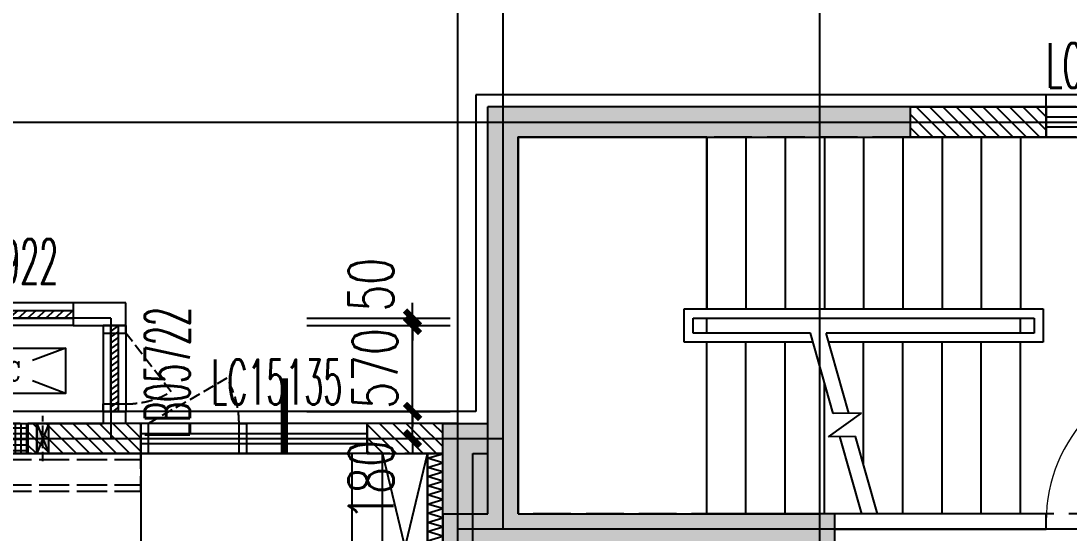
# Model space of a CAD drawing. Header units: millimetres. Extents: x 815519 to 890079, y 147095 to 251022.
# Drawn here: x 857584 to 864531, y 167169 to 170566 of the extents above; entities that cross this region are included whole.
import ezdxf

# ---------------------------------------------------------------- set-up
doc = ezdxf.new("R2010")
doc.units = ezdxf.units.MM
doc.header["$LTSCALE"] = 1000
doc.linetypes.add('DASH', pattern=[0.35, 0.25, -0.1])
doc.linetypes.add('DOTE', pattern=[61.468, 50.8, -5.08, 0.508, -5.08])
doc.layers.get('Defpoints').update_dxf_attribs({"color": 1})
for name, color, linetype in [('00000602', 7, 'Continuous'), ('A-WIND（门窗）', 155, 'Continuous'), ('DIM_IDEN', 3, 'Continuous'), ('DIM_SYMB', 3, 'Continuous'), ('DOOR_FIRE', 4, 'Continuous'), ('KTIAO', 125, 'Continuous'), ('PC_预制外墙', 11, 'Continuous'), ('PC_预制外墙填充', 252, 'Continuous'), ('PUB_DIM', 3, 'Continuous'), ('PUB_HATCH', 8, 'Continuous'), ('STAIR', 52, 'Continuous'), ('SURFACE', 6, 'Continuous'), ('WALL', 2, 'Continuous'), ('WINDOW', 4, 'Continuous'), ('WINDOW_TEXT', 7, 'Continuous'), ('家具', 47, 'Continuous'), ('总内隔墙', 30, 'Continuous'), ('柱', 2, 'Continuous'), ('梁虚线', 134, 'DASH'), ('深色米黄', 30, 'Continuous'), ('看线', 163, 'Continuous'), ('砼墙', 3, 'Continuous'), ('空调', 9, 'Continuous'), ('面积框', 6, 'Continuous')]:
    doc.layers.add(name, color=color, linetype=linetype)
doc.layers.add('DOTE', color=1, linetype='DOTE', plot=False)
doc.layers.add('预留洞-空调', color=6, linetype='Continuous', lineweight=25)
doc.styles.add('_TCH_DIM_T3', font='SIMPLEX.shx', dxfattribs={"width": 0.7, "bigfont": 'GBCBIG.shx'})
doc.styles.add('_TCH_WINDOW', font='SIMPLEX', dxfattribs={"height": 3.5, "bigfont": 'GBCBIG'})
doc.styles.add('COMPLEX', font='COMPLEX')
doc.dimstyles.new('_TCH_ARCH&&100', dxfattribs={"dimtxt": 297.5, "dimasz": 100, "dimexe": 250, "dimexo": 300, "dimgap": 100, "dimtad": 1, "dimdec": 0, "dimzin": 0, "dimdsep": 46, "dimtxsty": '_TCH_DIM_T3', "dimblk": 'ARCHTICK', "dimcen": 0.09, "dimclrt": 7, "dimazin": 2, "dimtfac": 1, "dimtdec": 0, "dimtix": 1, "dimtmove": 2, "dimatfit": 3, "dimfxl": 1, "dimtolj": 1, "dimtzin": 0, "dimarcsym": 0})

# ---------------------------------------------------------------- blocks, each defined once
blk = doc.blocks.new('_ArchTick')
at = {"color": 0, "linetype": 'ByBlock', "const_width": 0.4}
blk.add_lwpolyline([(-0.5, -0.5), (0.5, 0.5)], dxfattribs=at)
blk = doc.blocks.new('*D722')
at = {"layer": 'Defpoints', "color": 0, "transparency": 16777216}
for p in [(-330773.1, 359930), (-329773.1, 359930), (-330773.1, 359750)]:
    blk.add_point(p, dxfattribs=at)
at = {"layer": 'PUB_DIM', "color": 0, "lineweight": -2, "transparency": 16777216}
for p, q in [((-329773.1, 359930), (-329773.1, 360030)), ((-330473.1, 359930), (-329523.1, 359930)), ((-329773.1, 359750), (-329773.1, 359930)), ((-330473.1, 359750), (-329523.1, 359750)), ((-329773.1, 359750), (-329773.1, 359650))]:
    blk.add_line(p, q, dxfattribs=at)
at = {"layer": 'PUB_DIM', "color": 0, "lineweight": -2, "transparency": 16777216, "xscale": 100, "yscale": 100, "zscale": 100}
for p, rotation in [((-329773.1, 359930), 270), ((-329773.1, 359750), 90)]:
    blk.add_blockref('_ArchTick', p, dxfattribs=dict(at, rotation=rotation))
at = {"layer": 'PUB_DIM', "color": 7, "transparency": 16777216, "insert": (-330048.1, 359472.5), "char_height": 297.5, "attachment_point": 5, "rotation": 90, "style": '_TCH_DIM_T3'}
blk.add_mtext('\\A1;180', dxfattribs=at)
blk = doc.blocks.new('*D723')
at = {"layer": 'Defpoints', "color": 0, "transparency": 16777216}
for p in [(-330773.1, 360500), (-329773.1, 360500), (-330773.1, 359930)]:
    blk.add_point(p, dxfattribs=at)
at = {"layer": 'PUB_DIM', "color": 0, "lineweight": -2, "transparency": 16777216}
for p, q in [((-329773.1, 360500), (-329773.1, 360600)), ((-330473.1, 360500), (-329523.1, 360500)), ((-329773.1, 359930), (-329773.1, 360500)), ((-330473.1, 359930), (-329523.1, 359930)), ((-329773.1, 359930), (-329773.1, 359830))]:
    blk.add_line(p, q, dxfattribs=at)
at = {"layer": 'PUB_DIM', "color": 0, "lineweight": -2, "transparency": 16777216, "xscale": 100, "yscale": 100, "zscale": 100}
for p, rotation in [((-329773.1, 360500), 270), ((-329773.1, 359930), 90)]:
    blk.add_blockref('_ArchTick', p, dxfattribs=dict(at, rotation=rotation))
at = {"layer": 'PUB_DIM', "color": 7, "transparency": 16777216, "insert": (-330021.8, 360215), "char_height": 297.5, "attachment_point": 5, "rotation": 90, "style": '_TCH_DIM_T3'}
blk.add_mtext('\\A1;570', dxfattribs=at)
blk = doc.blocks.new('*D724')
at = {"layer": 'Defpoints', "color": 0, "transparency": 16777216}
for p in [(-330773.1, 360550), (-330773.1, 360500), (-329773.1, 360550)]:
    blk.add_point(p, dxfattribs=at)
at = {"layer": 'PUB_DIM', "color": 0, "lineweight": -2, "transparency": 16777216}
for p, q in [((-329773.1, 360550), (-329773.1, 360650)), ((-330473.1, 360550), (-329523.1, 360550)), ((-330473.1, 360500), (-329523.1, 360500)), ((-329773.1, 360500), (-329773.1, 360550)), ((-329773.1, 360500), (-329773.1, 360400))]:
    blk.add_line(p, q, dxfattribs=at)
at = {"layer": 'PUB_DIM', "color": 0, "lineweight": -2, "transparency": 16777216, "xscale": 100, "yscale": 100, "zscale": 100}
for p, rotation in [((-329773.1, 360550), 270), ((-329773.1, 360500), 90)]:
    blk.add_blockref('_ArchTick', p, dxfattribs=dict(at, rotation=rotation))
at = {"layer": 'PUB_DIM', "color": 7, "transparency": 16777216, "insert": (-330048.1, 360770.7), "char_height": 297.5, "attachment_point": 5, "rotation": 90, "style": '_TCH_DIM_T3'}
blk.add_mtext('\\A1;50', dxfattribs=at)
blk = doc.blocks.new('$DorLib2D$00000001')
for p, q in [((0.45, 0.975), (0.5, 0.975)), ((0.45, 0), (0.45, 0.975)), ((0.5, 0), (0.5, 0.975)), ((0.5, 0), (0.45, 0))]:
    blk.add_line(p, q)
at = {"lineweight": 13}
blk.add_arc((0.475, 0), 0.975, 91.46928, 180, dxfattribs=at)
blk = doc.blocks.new('$TCHSYS$WIN2D')
for p, q in [((-0.5, 0.5), (0.5, 0.5)), ((0.5, 0.1667), (-0.5, 0.1667)), ((0.5, -0.1667), (-0.5, -0.1667)), ((-0.5, -0.5), (0.5, -0.5))]:
    blk.add_line(p, q)
blk = doc.blocks.new('10#-2单元-3C左侧楼梯间')
at = {"layer": 'SURFACE'}
for p, q in [((-196990, 488480), (-202150, 488480)), ((-202150, 488480), (-202150, 486380)), ((-198370, 488400.3), (-198370, 488480))]:
    blk.add_line(p, q, dxfattribs=at)
at = {"layer": 'WALL'}
for p, q in [((-202070, 485700), (-202070, 488400)), ((-198370, 488400), (-202070, 488400)), ((-198370, 488200), (-198370, 488400)), ((-201870, 485700), (-201870, 488200)), ((-201870, 488200), (-198370, 488200)), ((-202370, 485700), (-202370, 483200)), ((-202370, 485700), (-202070, 485700)), ((-201870, 485700), (-199870, 485700)), ((-198370, 485700), (-199870, 485700)), ((-198370, 485600), (-198370, 485700)), ((-199770, 485600), (-198370, 485600)), ((-199770, 484950), (-199770, 485600))]:
    blk.add_line(p, q, dxfattribs=at)
at = {"layer": 'DOOR_FIRE', "xscale": 1050, "yscale": 1050, "zscale": 100}
blk.add_blockref('$DorLib2D$00000001', (-197845, 485650), dxfattribs=at)
at = {"layer": 'WINDOW'}
ref = blk.add_blockref('$TCHSYS$WIN2D', (-197920, 488300), dxfattribs=dict(at, xscale=900, yscale=-200, zscale=900))
ref.add_attrib('A', 'LC09135', (-198368, 488526.2), dxfattribs={"layer": 'WINDOW_TEXT', "height": 297.5, "style": '_TCH_WINDOW', "width": 0.494118})
blk = doc.blocks.new('10#-剪力墙-初')
at = {"layer": 'PUB_HATCH'}
blk.add_hatch(color=256, dxfattribs=at).paths.add_polyline_path([(674412.9, -136000.9), (674412.9, -133900.9), (671612.9, -133900.6), (671612.9, -134100.6), (674212.9, -134100.9), (674212.9, -136600.9), (672112.9, -136600.9), (672112.9, -136800.9), (674512.9, -136800.9), (674512.9, -139000.9), (672112.9, -139000.9), (672112.9, -139500.9), (672312.9, -139500.9), (672312.9, -139200.9), (674512.9, -139200.9), (674512.9, -139500.9), (675312.9, -139500.9), (675312.9, -139900.9), (675512.9, -139900.9), (675512.9, -139300.9), (674712.9, -139300.9), (674712.9, -136000.9)])
at = {"layer": '柱', "color": 6, "ltscale": 1, "const_width": 10}
for points in [[(674212.9, -136000.9), (674212.9, -136600.9)], [(674712.9, -136800.9), (674712.9, -136000.9), (674412.9, -136000.9)]]:
    blk.add_lwpolyline(points, dxfattribs=at)
at = {"layer": '砼墙', "color": 5, "ltscale": 1, "const_width": 10}
for points in [[(674212.9, -136000.9), (674212.9, -134100.9), (671612.9, -134100.6), (671612.9, -133900.6), (674412.9, -133900.9), (674412.9, -136000.9)], [(674212.9, -136800.9), (672112.9, -136800.9), (672112.9, -136600.9), (674212.9, -136600.9)]]:
    blk.add_lwpolyline(points, dxfattribs=at)
blk = doc.blocks.new('dddfg')
at = {"layer": '空调'}
for p, q in [((-230086.3, 24543.2), (-230086.3, 24368.2)), ((-229986.3, 24543.2), (-230086.3, 24543.2)), ((-230046.3, 24543.2), (-230046.3, 24368.2)), ((-229836.3, 24543.2), (-229936.3, 24543.2)), ((-229876.3, 24543.2), (-229876.3, 24368.2)), ((-229836.3, 24543.2), (-229836.3, 24368.2)), ((-230086.3, 24318.2), (-230086.3, 24118.2)), ((-230046.3, 24318.2), (-230046.3, 24118.2)), ((-229876.3, 24318.2), (-229876.3, 24118.2)), ((-229836.3, 24318.2), (-229836.3, 24118.2)), ((-230086.3, 24068.2), (-230086.3, 23868.2)), ((-230046.3, 24068.2), (-230046.3, 23868.2)), ((-229876.3, 24068.2), (-229876.3, 23868.2)), ((-229836.3, 24068.2), (-229836.3, 23868.2)), ((-230086.3, 23818.2), (-230086.3, 23643.2)), ((-230046.3, 23818.2), (-230046.3, 23643.2)), ((-229876.3, 23818.2), (-229876.3, 23643.2)), ((-229836.3, 23818.2), (-229836.3, 23643.2)), ((-230086.3, 23643.2), (-229986.3, 23643.2)), ((-229936.3, 23643.2), (-229836.3, 23643.2))]:
    blk.add_line(p, q, dxfattribs=at)
blk = doc.blocks.new('空调室外机')
at = {"linetype": 'ByBlock', "ltscale": 0.4}
for p, q in [((-375.2, 159.4), (-155.4, 76.9)), ((205, 76.9), (424.8, 159.4)), ((-375.2, -140.6), (-155.4, -58.2)), ((205, -58.2), (424.8, -140.6))]:
    blk.add_line(p, q, dxfattribs=at)
blk.add_lwpolyline([(424.8, -140.6), (424.8, 159.4), (-375.2, 159.4), (-375.2, -140.6)], close=True, dxfattribs=at)
at = {"style": 'COMPLEX', "width": 0.8}
blk.add_attdef('AC', (-83.7, -57, 0), '', height=125, dxfattribs=at)
blk = doc.blocks.new('$WINLIB2D$00000001')
for p, q in [((-0.5, 0.5), (0.5, 0.5)), ((-0.5, 0.5), (-0.5, -0.5)), ((0.5, -0.5), (0.5, 0.5)), ((0.5, 0.1667), (-0.5, 0.1667)), ((0.5, -0.1667), (-0.5, -0.1667)), ((-0.5, -0.5), (0.5, -0.5))]:
    blk.add_line(p, q)
blk = doc.blocks.new('$WINLIB2D$00000039')
at = {"color": 0}
for points in [[(-0.5, 0.5), (-0.5, -0.5)], [(0.5, 0.5), (-0.5, 0.5)], [(0.5, -0.5), (0.5, 0.5)], [(-0.5, 0.1667), (0.5, 0.1667)], [(-0.3839, -0.1667), (-0.448, 0.1667)], [(-0.3159, -0.1667), (-0.38, 0.1667)], [(-0.2479, -0.1667), (-0.312, 0.1667)], [(-0.1799, -0.1667), (-0.244, 0.1667)], [(-0.1119, -0.1667), (-0.176, 0.1667)], [(-0.0439, -0.1667), (-0.108, 0.1667)], [(0.0241, -0.1667), (-0.04, 0.1667)], [(0.0921, -0.1667), (0.028, 0.1667)], [(0.16, -0.1667), (0.0959, 0.1667)], [(0.228, -0.1667), (0.1639, 0.1667)], [(0.296, -0.1667), (0.2319, 0.1667)], [(0.364, -0.1667), (0.2999, 0.1667)], [(0.432, -0.1667), (0.3679, 0.1667)], [(0.5, -0.1667), (0.4359, 0.1667)], [(-0.4519, -0.1667), (-0.5, 0.0836)], [(-0.5, -0.1667), (0.5, -0.1667)], [(0.5, -0.5), (-0.5, -0.5)]]:
    blk.add_lwpolyline(points, dxfattribs=at)
blk = doc.blocks.new('3-Ba户型-右')
at = {"layer": 'A-WIND（门窗）', "linetype": 'DASH', "ltscale": 0.3}
for p, q in [((-682329.1, 357710.4), (-682629.1, 358100)), ((-681959.4, 357800), (-682479.1, 357500))]:
    blk.add_line(p, q, dxfattribs=at)
at = {"layer": 'A-WIND（门窗）'}
for points in [[(-682629.1, 358150), (-682779.1, 358150), (-682779.1, 358100), (-682629.1, 358100)], [(-682629.1, 357580), (-682779.1, 357580), (-682779.1, 357630), (-682629.1, 357630)], [(-682529.1, 357500), (-682529.1, 357300), (-682479.1, 357300), (-682479.1, 357500)], [(-681829.1, 357500), (-681829.1, 357300), (-681879.1, 357300), (-681879.1, 357500)]]:
    blk.add_lwpolyline(points, close=True, dxfattribs=at)
at = {"layer": 'A-WIND（门窗）', "linetype": 'DASH', "ltscale": 0.3}
for centre, start, end in [((-682479.1, 357500), 0, 30), ((-682629.1, 358230), 270, 300)]:
    blk.add_arc(centre, 600, start, end, dxfattribs=at)
at = {"layer": 'SURFACE'}
for p, q in [((-682779.1, 357580), (-684079.1, 357580)), ((-680309.1, 357580), (-682629.1, 357580))]:
    blk.add_line(p, q, dxfattribs=at)
at = {"layer": 'WALL'}
for p, q in [((-682629.1, 358300), (-682979.1, 358300)), ((-682979.1, 358300), (-682979.1, 358150)), ((-682629.1, 358150), (-682629.1, 358300)), ((-682979.1, 358150), (-682779.1, 358150)), ((-682779.1, 358150), (-682629.1, 358150)), ((-682629.1, 357580), (-682779.1, 357580)), ((-682779.1, 357580), (-682779.1, 357500)), ((-682629.1, 357500), (-682629.1, 357580)), ((-683429.1, 357500), (-682779.1, 357500)), ((-682529.1, 357500), (-682629.1, 357500)), ((-682529.1, 357300), (-682529.1, 357500)), ((-680429.1, 357500), (-681029.1, 357500)), ((-681029.1, 357500), (-681029.1, 357300)), ((-680429.1, 357500), (-680229.1, 357500)), ((-683429.1, 357300), (-682629.1, 357300)), ((-682629.1, 357300), (-682529.1, 357300)), ((-681029.1, 357300), (-680529.1, 357300)), ((-680529.1, 354200), (-680529.1, 357300)), ((-680329.1, 354000), (-680329.1, 357300)), ((-680329.1, 357300), (-680229.1, 357300))]:
    blk.add_line(p, q, dxfattribs=at)
at = {"layer": '家具'}
for p, q in [((-680929.1, 354799.9), (-680929.1, 357299.9)), ((-680929.1, 356049.9), (-680629.1, 357299.9)), ((-680929.1, 357299.9), (-680629.1, 356049.9)), ((-680629.1, 354799.9), (-680629.1, 357299.9))]:
    blk.add_line(p, q, dxfattribs=at)
blk.add_lwpolyline([(-681129.1, 356599.9), (-681129.1, 357299.9), (-682529.1, 357299.9), (-682529.1, 356599.9)], close=True, dxfattribs=at)
at = {"layer": '深色米黄'}
blk.add_line((-680629.1, 357299.9), (-680629.1, 354200), dxfattribs=at)
at = {"layer": 'KTIAO', "extrusion": (0, 0, -1)}
ref = blk.add_blockref('空调室外机', (683404.2, 357840.6), dxfattribs=dict(at, zscale=-1))
ref.add_attrib('AC', '2AC', (-683587.2, 357783.6), dxfattribs={"layer": '0', "height": 125, "style": 'COMPLEX', "width": 0.8})
at = {"layer": 'WINDOW'}
ref = blk.add_blockref('$WINLIB2D$00000039', (-683429.1, 358225), dxfattribs=dict(at, xscale=900, yscale=-150, zscale=900, rotation=359.9999974815812))
ref.add_attrib('A', 'LB0922', (-683821.1, 358426.2), dxfattribs={"layer": 'WINDOW_TEXT', "height": 297.5, "rotation": 360, "style": '_TCH_WINDOW', "width": 0.494118})
ref = blk.add_blockref('$WINLIB2D$00000039', (-682704.1, 357865), dxfattribs=dict(at, xscale=570, yscale=150, zscale=570, rotation=89.999999999975))
ref.add_attrib('A', 'LB05722', (-682205.3, 357403), dxfattribs={"layer": 'WINDOW_TEXT', "height": 297.5, "rotation": 90, "style": '_TCH_WINDOW', "width": 0.494118})
ref = blk.add_blockref('$WINLIB2D$00000001', (-681779.1, 357400), dxfattribs=dict(at, xscale=-1500, yscale=-200, zscale=-1500, rotation=359.999997727804))
ref.add_attrib('A', 'LC15135', (-682063.1, 357626.2), dxfattribs={"layer": 'WINDOW_TEXT', "height": 297.5, "rotation": 360, "style": '_TCH_WINDOW', "width": 0.494118})
at = {"layer": '空调', "rotation": 270}
blk.add_blockref('dddfg', (-707072.3, 127213.7), dxfattribs=at)
blk = doc.blocks.new('A$C1AEB30FF')
h = blk.add_hatch(color=8)
h.dxf.hatch_style = 1
h.paths.add_polyline_path([(40, -200), (0, -100), (40, 0)])
h.paths.add_polyline_path([(-40, -200), (0, -100), (-40, 0)])
at = {"color": 2, "linetype": 'DASH', "ltscale": 0.25}
blk.add_lwpolyline([(0, 50), (0, -250)], dxfattribs=at)
for points in [[(40, -200), (40, 0), (-40, 0), (-40, -200), (40, -200)], [(-40, -200), (0, -100), (-40, 0), (-40, -200)], [(40, -200), (0, -100), (40, 0), (40, -200)]]:
    blk.add_lwpolyline(points)
blk = doc.blocks.new("3B'雨水")
at = {"layer": '预留洞-空调', "xscale": -1, "rotation": 180}
blk.add_blockref('A$C1AEB30FF', (-543564.2, 696790.5), dxfattribs=at)
blk = doc.blocks.new('$LinePat$保温板2')
at = {"color": 0}
for p, q in [((0, -50), (15, 0)), ((15, 0), (30, -50))]:
    blk.add_line(p, q, dxfattribs=at)
blk = doc.blocks.new('井道隔声')
at = {"layer": '看线'}
blk.add_lwpolyline([(38400.4, 359649.9), (38300.4, 359649.9), (38300.4, 356550), (38400.4, 356550)], close=True, dxfattribs=at)
at = {"layer": '看线', "xscale": 2.026095496201461, "yscale": 2, "zscale": 2, "rotation": 90}
for p in [(38300.4, 359589.1), (38300.4, 359528.4), (38300.4, 359467.6), (38300.4, 359406.8), (38300.4, 359346), (38300.4, 359285.2), (38300.4, 359224.4), (38300.4, 359163.7), (38300.4, 359102.9), (38300.4, 359042.1), (38300.4, 358981.3), (38300.4, 358920.5), (38300.4, 358859.7), (38300.4, 358799), (38300.4, 358738.2), (38300.4, 358677.4), (38300.4, 358616.6), (38300.4, 358555.8), (38300.4, 358495.1), (38300.4, 358434.3), (38300.4, 358373.5), (38300.4, 358312.7), (38300.4, 358251.9), (38300.4, 358191.1), (38300.4, 358130.4), (38300.4, 358069.6), (38300.4, 358008.8), (38300.4, 357948), (38300.4, 357887.2), (38300.4, 357826.4), (38300.4, 357765.7), (38300.4, 357704.9), (38300.4, 357644.1), (38300.4, 357583.3), (38300.4, 357522.5), (38300.4, 357461.7), (38300.4, 357401), (38300.4, 357340.2), (38300.4, 357279.4), (38300.4, 357218.6), (38300.4, 357157.8), (38300.4, 357097), (38300.4, 357036.3), (38300.4, 356975.5), (38300.4, 356914.7), (38300.4, 356853.9), (38300.4, 356793.1), (38300.4, 356732.3), (38300.4, 356671.6), (38300.4, 356610.8), (38300.4, 356550)]:
    blk.add_blockref('$LinePat$保温板2', p, dxfattribs=at)
blk = doc.blocks.new('DAAB')
at = {"layer": '梁虚线', "ltscale": 1}
for p, q in [((232817.7, -663615.6), (234617.7, -663615.3)), ((232817.7, -663815.6), (234617.7, -663815.3)), ((237717.7, -665715.6), (243017.7, -665715.6)), ((237717.7, -665915.6), (243017.7, -665915.6)), ((232617.7, -666315.6), (235117.7, -666315.6))]:
    blk.add_line(p, q, dxfattribs=at)
for points in [[(234617.7, -663815.3), (234617.7, -663615.3)], [(234617.7, -663615.3), (237417.7, -663615.6)], [(237417.7, -665715.6), (237417.7, -663615.6)], [(234617.7, -663815.3), (237217.7, -663815.6)], [(237217.7, -665715.6), (237217.7, -663815.6)], [(237217.7, -665715.6), (237217.7, -666315.6)], [(237717.7, -666515.6), (237717.7, -665715.6), (237417.7, -665715.6)], [(235117.7, -666315.6), (237217.7, -666315.6)], [(235117.7, -666515.6), (235117.7, -666315.6)]]:
    blk.add_lwpolyline(points, dxfattribs=at)
blk = doc.blocks.new('10#-标准层-装备式')
at = {"layer": 'PC_预制外墙填充'}
h = blk.add_hatch(dxfattribs=at)
h.set_pattern_fill('ANSI31', color=256, scale=500, style=0)
h.set_pattern_definition([(45, (-572752.71, 434421.08), (-44.194174, 44.194174), [])])
h.paths.add_polyline_path([(198313.5, 539000), (198513.5, 539000), (198513.5, 539600), (198313.5, 539600)])
h.paths.add_polyline_path([(195313.5, 539000), (195113.5, 539000), (195113.5, 539600), (195313.5, 539600)])
h.paths.add_polyline_path([(188313.5, 537000), (188113.5, 537000), (188113.5, 536400), (188313.5, 536400)])
h.paths.add_polyline_path([(183313.5, 536400), (183113.5, 536400), (183113.5, 537000), (183313.5, 537000)])
h.paths.add_polyline_path([(181513.5, 536400), (181513.5, 537000)])
h.paths.add_polyline_path([(181713.5, 537000), (181513.5, 537000), (181513.5, 536400), (181713.5, 536400)])
h.paths.add_polyline_path([(176713.5, 536400), (176513.5, 536400), (176513.5, 537000), (176713.5, 537000)])
h.paths.add_polyline_path([(169313.5, 538000), (169513.5, 538000), (169513.5, 538800), (169313.5, 538800)])
h.paths.add_polyline_path([(165813.5, 538000), (166013.5, 538000), (166013.5, 538800), (165813.5, 538800)])
h.paths.add_polyline_path([(166513.5, 547200), (165813.5, 547200), (165813.5, 547400), (166513.5, 547400)])
h.paths.add_polyline_path([(185513.5, 543700), (185713.5, 543700), (185713.5, 543000), (185513.5, 543000)])
h.paths.add_polyline_path([(179313.5, 543000), (179113.5, 543000), (179113.5, 543700), (179313.5, 543700)])
h.paths.add_polyline_path([(198313.5, 543000), (198513.5, 543000), (198513.5, 541500), (198313.5, 541500)])
h.paths.add_polyline_path([(197613.5, 539000), (197613.5, 538800), (198513.5, 538800), (198513.5, 539000)])
h.paths.add_polyline_path([(196113.5, 538800), (196113.5, 539000), (195113.5, 539000), (195113.5, 538800)])
h.paths.add_polyline_path([(194813.5, 550500), (194813.5, 550700), (194163.5, 550700), (194163.5, 550500)])
h.paths.add_polyline_path([(193013.5, 550700), (193013.5, 550500), (193763.5, 550500), (193763.5, 550700)])
h.paths.add_polyline_path([(191513.5, 550500), (191513.5, 550700), (191013.5, 550700), (191013.5, 550500)])
h.paths.add_polyline_path([(187013.5, 552800.3), (187013.5, 552600), (187913.5, 552600), (187913.5, 552800.3)])
h.paths.add_polyline_path([(185713.5, 549800), (185913.5, 549800), (185913.5, 549900), (185713.5, 549900)])
h.paths.add_polyline_path([(185913.5, 548000), (185713.5, 548000), (185713.5, 547700), (185913.5, 547700)])
h.paths.add_polyline_path([(187213.5, 544400), (187413.5, 544400), (187413.5, 544900), (187213.5, 544900)])
h.paths.add_polyline_path([(187413.5, 543798.4), (187213.5, 543798.4), (187213.5, 543700), (187413.5, 543700)])
h.paths.add_polyline_path([(186313.5, 542800), (186313.5, 543000), (185713.5, 543000), (185713.5, 542800)])
h.paths.add_polyline_path([(186913.5, 543000), (186913.5, 542800), (187013.5, 542800), (187013.5, 543000)])
h.paths.add_polyline_path([(183413.5, 543500), (183413.5, 543700), (183213.5, 543700), (183213.5, 543500)])
h.paths.add_polyline_path([(184613.5, 543700), (184613.5, 543500), (185513.5, 543500), (185513.5, 543700)])
h.paths.add_polyline_path([(181413.5, 543700), (181413.5, 543500), (181613.5, 543500), (181613.5, 543700)])
h.paths.add_polyline_path([(180213.5, 543500), (180213.5, 543700), (179313.5, 543700), (179313.5, 543500)])
h.paths.add_polyline_path([(178513.5, 543000), (178513.5, 542800), (179113.5, 542800), (179113.5, 543000)])
h.paths.add_polyline_path([(177913.5, 542800), (177913.5, 543000), (177813.5, 543000), (177813.5, 542800)])
h.paths.add_polyline_path([(177413.5, 544400), (177613.5, 544400), (177613.5, 544900), (177413.5, 544900)])
h.paths.add_polyline_path([(177613.5, 543800), (177413.5, 543800), (177413.5, 543700), (177613.5, 543700)])
h.paths.add_polyline_path([(178413.5, 549800), (178613.5, 549800), (178613.5, 549900), (178413.5, 549900)])
h.paths.add_polyline_path([(178613.5, 547800), (178413.5, 547800), (178413.5, 547700), (178613.5, 547700)])
h.paths.add_polyline_path([(177313.5, 552600), (177313.5, 552800), (176413.5, 552800), (176413.5, 552600)])
h.paths.add_polyline_path([(172713.5, 550900), (172713.5, 550700), (173613.5, 550700), (173613.5, 550900)])
h.paths.add_polyline_path([(172063.5, 550700), (172063.5, 550900), (171863.5, 550900), (171863.5, 550700)])
h.paths.add_polyline_path([(170763.5, 550600), (170763.5, 550400), (171213.5, 550400), (171213.5, 550600)])
h.paths.add_polyline_path([(168863.5, 550600), (168863.5, 550400), (170163.5, 550400), (170163.5, 550600)])
h.paths.add_polyline_path([(167363.5, 550400), (167363.5, 550600), (167163.5, 550600), (167163.5, 550400)])
h.paths.add_polyline_path([(165813.5, 547000), (166013.5, 547000), (166013.5, 547200), (165813.5, 547200)])
h.paths.add_polyline_path([(166013.5, 545500), (165813.5, 545500), (165813.5, 544700), (166013.5, 544700)])
h.paths.add_polyline_path([(165813.5, 544350), (166013.5, 544350), (166013.5, 544500.1), (165813.5, 544500.1)])
h.paths.add_polyline_path([(166013.5, 543750), (165813.5, 543750), (165813.5, 542800), (166013.5, 542800)])
h.paths.add_polyline_path([(168513.5, 538200), (168513.5, 538000), (169313.5, 538000), (169313.5, 538200)])
h.paths.add_polyline_path([(166713.5, 538000), (166713.5, 538200), (166013.5, 538200), (166013.5, 538000)])
h.paths.add_polyline_path([(172213.5, 539000), (172213.5, 538800), (172413.5, 538800), (172413.5, 539000)])
h.paths.add_polyline_path([(170213.5, 538800), (170213.5, 539000), (170013.5, 539000), (170013.5, 538800)])
h.paths.add_polyline_path([(175813.5, 537200), (175813.5, 537000), (176013.5, 537000), (176013.5, 537200)])
h.paths.add_polyline_path([(173813.5, 537000), (173813.5, 537200), (173613.5, 537200), (173613.5, 537000)])
h.paths.add_polyline_path([(177513.5, 536200), (177513.5, 536400), (176513.5, 536400), (176513.5, 536200)])
h.paths.add_polyline_path([(181163.5, 536400), (181163.5, 536200), (181713.5, 536200), (181713.5, 536400)])
h.paths.add_polyline_path([(179663.5, 536200), (179663.5, 536400), (179013.5, 536400), (179013.5, 536200)])
h.paths.add_polyline_path([(183663.5, 536200), (183663.5, 536400), (183113.5, 536400), (183113.5, 536200)])
h.paths.add_polyline_path([(187313.5, 536400), (187313.5, 536200), (188313.5, 536200), (188313.5, 536400)])
h.paths.add_polyline_path([(185813.5, 536200), (185813.5, 536400), (185163.5, 536400), (185163.5, 536200)])
h.paths.add_polyline_path([(191013.5, 537200), (191013.5, 537000), (191213.5, 537000), (191213.5, 537200)])
h.paths.add_polyline_path([(189013.5, 537000), (189013.5, 537200), (188813.5, 537200), (188813.5, 537000)])
h.paths.add_polyline_path([(194413.5, 539800), (194413.5, 539600), (194613.5, 539600), (194613.5, 539800)])
h.paths.add_polyline_path([(192413.3, 539600), (192413.3, 539800), (192213.5, 539800), (192213.5, 539600)])
h.paths.add_polyline_path([(197613.5, 545900), (197413.5, 545900), (197413.5, 545000), (197613.5, 545000)])
h.paths.add_polyline_path([(197413.5, 546550), (197613.5, 546550), (197613.5, 547300), (197413.5, 547300)])
at = {"layer": 'PC_预制外墙'}
blk.add_lwpolyline([(187013.5, 552600), (187913.5, 552600), (187913.5, 552800.3), (187013.5, 552800.3)], close=True, dxfattribs=at)
for points in [[(191513.5, 550500), (191013.5, 550500), (191013.5, 550700), (191513.5, 550700), (191513.5, 550500)], [(193013.5, 550499.9), (193013.5, 550700), (193763.5, 550700), (193763.5, 550500), (193013.5, 550500)]]:
    blk.add_lwpolyline(points, dxfattribs=at)
blk = doc.blocks.new('10#标准层轴网')
at = {"layer": 'DOTE'}
for p, q in [((-329473.1, 356450), (-329473.1, 365950)), ((-329173.1, 359150), (-329173.1, 365950)), ((-327073.1, 356450), (-327073.1, 365950)), ((-370833.1, 361850), (-303473.1, 361850)), ((-331773.1, 360550), (-342533.1, 360550)), ((-331773.1, 360550), (-331773.1, 359750)), ((-345133.1, 359750), (-329173.1, 359750)), ((-303473.1, 359150), (-329473.1, 359150))]:
    blk.add_line(p, q, dxfattribs=at)
at = {"layer": 'PUB_DIM'}
for base, p1, p2, picture, middle in [((-329773.1, 360550), (-330773.1, 360500), (-330773.1, 360550), '*D724', (-330048.1, 360770.7)), ((-329773.1, 359930), (-330773.1, 359750), (-330773.1, 359930), '*D722', (-330048.1, 359472.5))]:
    dim = blk.add_linear_dim(base=base, p1=p1, p2=p2, angle=90.00003, dimstyle='_TCH_ARCH&&100', dxfattribs=at)
    dim.commit()
    dim.dimension.update_dxf_attribs({"geometry": picture, "text_midpoint": middle, "dimtype": 129})
dim = blk.add_aligned_dim(p1=(-330773.1, 359930), p2=(-330773.1, 360500), distance=-1000, dimstyle='_TCH_ARCH&&100', dxfattribs=at)
dim.commit()
dim.dimension.update_dxf_attribs({"geometry": '*D723', "text_midpoint": (-330021.8, 360215)})

msp = doc.modelspace()

# ---------------------------------------------------------------- hatches: boundary and pattern name
at = {"layer": '00000602'}
h = msp.add_hatch(dxfattribs=at)
h.set_pattern_fill('NET', color=256, scale=300)
h.set_pattern_definition([(0, (-651451.338, -189920.94), (0, 37.5), []), (90, (-651451.338, -189920.94), (-37.5, 2e-15), [])])
h.paths.add_polyline_path([(872279.6, 159995.4), (872079.6, 159995.4), (872079.6, 160195.4), (872279.6, 160195.4)])
h.paths.add_polyline_path([(865679.6, 159995.4), (865879.6, 159995.4), (865879.6, 160195.4), (865679.6, 160195.4)])
h.paths.add_polyline_path([(839919.6, 159995.4), (839719.6, 159995.4), (839719.6, 160195.4), (839919.6, 160195.4)])
h.paths.add_polyline_path([(833319.6, 159995.4), (833519.6, 159995.4), (833519.6, 160195.4), (833319.6, 160195.4)])
h.paths.add_polyline_path([(857629.6, 167695.4), (857229.6, 167695.4), (857229.6, 167895.4), (857629.6, 167895.4)])
h.paths.add_polyline_path([(847969.6, 167895.4), (848369.6, 167895.4), (848369.6, 167695.4), (847969.6, 167695.4)])

# ---------------------------------------------------------------- linework, layer by layer
at = {"layer": 'DIM_IDEN', "color": 5, "const_width": 50}
msp.add_lwpolyline([(859329.5, 167695.4), (859329.5, 168195.4)], dxfattribs=at)
at = {"layer": 'DIM_SYMB'}
for points in [[(864339.5, 169195.4, 0, 0, 0), (861504.5, 169195.4, 0, 0, 0), (861504.5, 167895.4, 0, 0, 0), (862609.5, 167895.4, 80, 0, 0), (862909.5, 167895.4, 0, 0, 0)], [(864339.5, 167895.4, 0, 0, 0), (863469.5, 167895.4, 80, 0, 0), (863169.5, 167895.4, 0, 0, 0)]]:
    msp.add_lwpolyline(points, format="xyseb", dxfattribs=at)
at = {"layer": 'STAIR'}
for p, q in [((862129.5, 169795.4), (860879.5, 169795.4)), ((860879.5, 169795.4), (860879.5, 167295.4)), ((862129.5, 169795.4), (864209.5, 169795.4)), ((862129.5, 169795.4), (862129.5, 168655.4)), ((862129.5, 168655.4), (862129.5, 169795.4)), ((862389.5, 169795.4), (862389.5, 168655.4)), ((862649.5, 169795.4), (862649.5, 168655.4)), ((862909.5, 169795.4), (862909.5, 168655.4)), ((863169.5, 169795.4), (863169.5, 168655.4)), ((863429.5, 169795.4), (863429.5, 168655.4)), ((863689.5, 169795.4), (863689.5, 168655.4)), ((863949.5, 169795.4), (863949.5, 168655.4)), ((864209.5, 169795.4), (864209.5, 168655.4)), ((861979.5, 168435.4), (861979.5, 168655.4)), ((861979.5, 168655.4), (864359.5, 168655.4)), ((864359.5, 168655.4), (864359.5, 168435.4)), ((862039.5, 168495.4), (862039.5, 168595.4)), ((862039.5, 168595.4), (864299.5, 168595.4)), ((862129.5, 168595.4), (864209.5, 168595.4)), ((862129.5, 168495.4), (862129.5, 168595.4)), ((864209.5, 168495.4), (864209.5, 168595.4)), ((864299.5, 168595.4), (864299.5, 168495.4)), ((862816.6, 168495.4), (862039.5, 168495.4)), ((862816.6, 168495.4), (862129.5, 168495.4)), ((862968.6, 167961.8), (862816.6, 168495.4)), ((864209.5, 168495.4), (862920.6, 168495.4)), ((863072.1, 167963.4), (862920.6, 168495.4)), ((864299.5, 168495.4), (862920.6, 168495.4)), ((862833.7, 168435.4), (861979.5, 168435.4)), ((862129.5, 167295.4), (862129.5, 168435.4)), ((862129.5, 167295.4), (862129.5, 168435.4)), ((862389.5, 167295.4), (862389.5, 168435.4)), ((862649.5, 167295.4), (862649.5, 168435.4)), ((864359.5, 168435.4), (862937.7, 168435.4)), ((863169.5, 167621.5), (863169.5, 168435.4)), ((863429.5, 167295.4), (863429.5, 168435.4)), ((863689.5, 167295.4), (863689.5, 168435.4)), ((863949.5, 167295.4), (863949.5, 168435.4)), ((864209.5, 167295.4), (864209.5, 168435.4)), ((862909.5, 167295.4), (862909.5, 168169.3)), ((862937.4, 167807), (863155.3, 167964.7)), ((863155.3, 167964.7), (862968.6, 167961.8)), ((863115.8, 167809.8), (862937.4, 167807)), ((863158.3, 167295.4), (863012.3, 167808.2)), ((863262.3, 167295.4), (863115.8, 167809.8)), ((860879.5, 167295.4), (862129.5, 167295.4)), ((863158.3, 167295.4), (862129.5, 167295.4)), ((864209.5, 167295.4), (863262.3, 167295.4))]:
    msp.add_line(p, q, dxfattribs=at)

# ---------------------------------------------------------------- block references
at = {"xscale": -1}
msp.add_blockref('10#-剪力墙-初', (1535092.4, 303896.3), dxfattribs=at)
at = {"xscale": -1, "rotation": 359.9999999999714}
msp.add_blockref('DAAB', (1098097, 833611), dxfattribs=at)
at = {"layer": '总内隔墙', "color": 0, "xscale": -1}
msp.add_blockref('10#-标准层-装备式', (1051393, -382804.6), dxfattribs=at)
at = {"layer": '看线'}
for name, p in [('10#标准层轴网', (1189952.5, -191954.6)), ('10#-2单元-3C左侧楼梯间', (1062749.5, -318404.6)), ('3-Ba户型-右', (1540908.5, -189604.6))]:
    msp.add_blockref(name, p, dxfattribs=at)
at = {"layer": '看线', "xscale": -1}
msp.add_blockref("3B'雨水", (314165.3, -529095.1), dxfattribs=at)
at = {"layer": '面积框'}
msp.add_blockref('井道隔声', (821979, -191954.6), dxfattribs=at)

doc.saveas('drawing.dxf')
